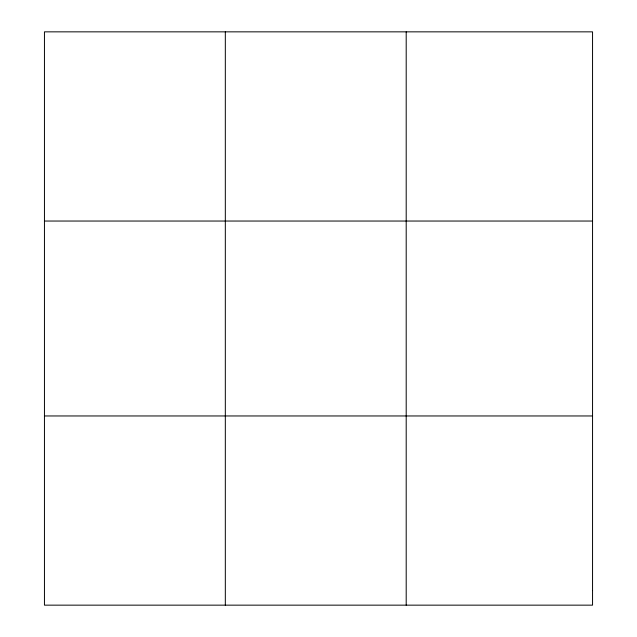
<?xml version="1.0" encoding="UTF-8"?>
<svg xmlns="http://www.w3.org/2000/svg" width="637" height="637" viewBox="0 0 637 637"><rect width="100%" height="100%" fill="white"/><g stroke="black" fill="none" stroke-linecap="round" stroke-linejoin="round"><path stroke-width="0.96" d="M225.323 605.15L225.323 31.85M406.199 605.15L406.199 31.85M44.447 221.039L592.553 221.039M44.447 415.961L592.553 415.961M592.553 590.595L592.553 605.15L44.447 605.15L44.447 31.85L592.553 31.85L592.553 590.595"/></g></svg>
